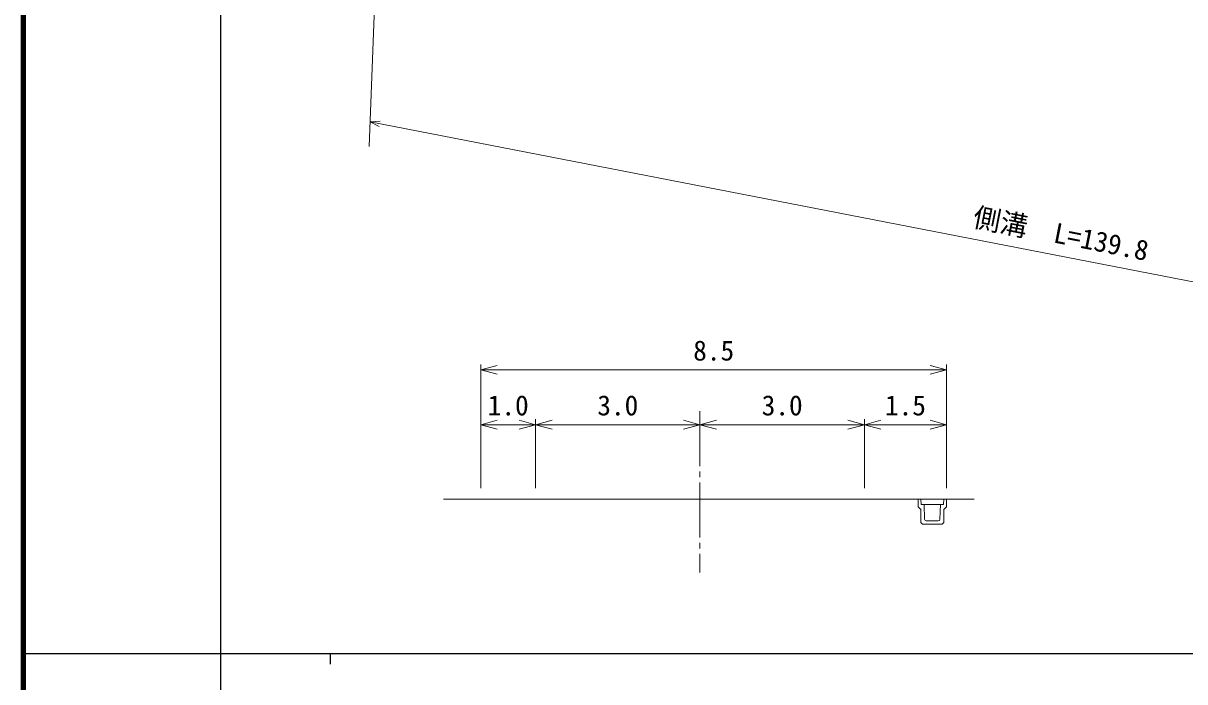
# Model space of a CAD drawing. Units: millimetres, scale not verified. Extents: x 40000 to 680000, y 20000 to 380000.
# Drawn here: x 40000 to 145998, y 202409 to 262461 of the extents above; entities that cross this region are included whole.
import ezdxf
from ezdxf.enums import TextEntityAlignment as Align

# ---------------------------------------------------------------- set-up
doc = ezdxf.new("R2010")
doc.units = ezdxf.units.MM
doc.header["$LTSCALE"] = 1000
for name, color, linetype, lineweight in [('M-BGD', 7, 'Continuous', 13), ('M-STR-HTXT', 7, 'Continuous', 13), ('M-TTL', 2, 'Continuous', 140), ('M-TTL-BAND', 7, 'Continuous', 25)]:
    doc.layers.add(name, color=color, linetype=linetype, lineweight=lineweight)
doc.styles.add('ＭＳ ゴシック', font='')
doc.styles.get('ＭＳ ゴシック').set_extended_font_data('MS Gothic')

msp = doc.modelspace()

# ---------------------------------------------------------------- linework, layer by layer
at = {"layer": 'M-BGD'}
msp.add_line((71564, 251235), (75629, 355014), dxfattribs=at)
at = {"layer": 'M-STR-HTXT'}
for p, q in [((71651, 253456), (72582, 253530)), ((194426, 229631), (71651, 253456)), ((71651, 253456), (72487, 253039)), ((81758, 220058), (81758, 231349)), ((81758, 230849), (83258, 231249)), ((124258, 230849), (122758, 231249)), ((124258, 220058), (124258, 231349)), ((81758, 230849), (86758, 230849)), ((81758, 230849), (83258, 230449)), ((86758, 230849), (101758, 230849)), ((101758, 230849), (116758, 230849)), ((116758, 230849), (124258, 230849)), ((124258, 230849), (122758, 230449)), ((101758, 227076), (101758, 222076)), ((81758, 225849), (83258, 226249)), ((81758, 225849), (86758, 225849)), ((81758, 225849), (83258, 225449)), ((86758, 225849), (85258, 226249)), ((86758, 225849), (85258, 225449)), ((86758, 220058), (86758, 226349)), ((86758, 225849), (88258, 226249)), ((86758, 225849), (101758, 225849)), ((86758, 225849), (88258, 225449)), ((101758, 225849), (100258, 226249)), ((101758, 225849), (100258, 225449)), ((101758, 225849), (103258, 226249)), ((101758, 225849), (116758, 225849)), ((101758, 225849), (103258, 225449)), ((116758, 225849), (115258, 226249)), ((116758, 225849), (115258, 225449)), ((116758, 220058), (116758, 226349)), ((116758, 225849), (118258, 226249)), ((116758, 225849), (124258, 225849)), ((116758, 225849), (118258, 225449)), ((124258, 225849), (122758, 226249)), ((124258, 225849), (122758, 225449)), ((101758, 221576), (101758, 221076)), ((101758, 220576), (101758, 215576)), ((78338, 219058), (121658, 219058)), ((121658, 219058), (121658, 218358)), ((121658, 219058), (121908, 219058)), ((121658, 218358), (121908, 218108)), ((121908, 219058), (121933, 218583)), ((121908, 219058), (124008, 219058)), ((121933, 218583), (122208, 218583)), ((122208, 218583), (122258, 217233)), ((122208, 218583), (123708, 218583)), ((123708, 218583), (123658, 217233)), ((123983, 218583), (123708, 218583)), ((124008, 219058), (123983, 218583)), ((124258, 219058), (124008, 219058)), ((124008, 218108), (124258, 218358)), ((124258, 218358), (124258, 219058)), ((124258, 219058), (126766, 219058)), ((121908, 218108), (121908, 216933)), ((124008, 216933), (124008, 218108)), ((121908, 216933), (122058, 216783)), ((122058, 216783), (123858, 216783)), ((122408, 217083), (123508, 217083)), ((123858, 216783), (124008, 216933)), ((101758, 215076), (101758, 214576)), ((101758, 214076), (101758, 212380))]:
    msp.add_line(p, q, dxfattribs=at)
for centre, start, end in [((122408, 217233), 180, 270), ((123508, 217233), 270, 0)]:
    msp.add_arc(centre, 150, start, end, dxfattribs=at)
at = {"layer": 'M-TTL'}
msp.add_line((40000, 380000), (40000, 20000), dxfattribs=at)
at = {"layer": 'M-TTL-BAND'}
for p, q in [((58000, 370000), (58000, 20000)), ((40000, 205000), (579000, 205000)), ((68000, 205000), (68000, 204000))]:
    msp.add_line(p, q, dxfattribs=at)

# ---------------------------------------------------------------- texts
at = {"layer": 'M-STR-HTXT', "style": 'ＭＳ ゴシック'}
msp.add_text('側溝\u3000L=139.8', height=1833, rotation=348.762, dxfattribs=at).set_placement((134414, 241828), align=Align.BOTTOM_CENTER)
for s, p in [('8.5', (103008, 231149)), ('1.0', (84258, 226149)), ('3.0', (94258, 226149)), ('3.0', (109258, 226149)), ('1.5', (120508, 226149))]:
    msp.add_text(s, height=1833, dxfattribs=at).set_placement(p, align=Align.BOTTOM_CENTER)

doc.saveas('drawing.dxf')
